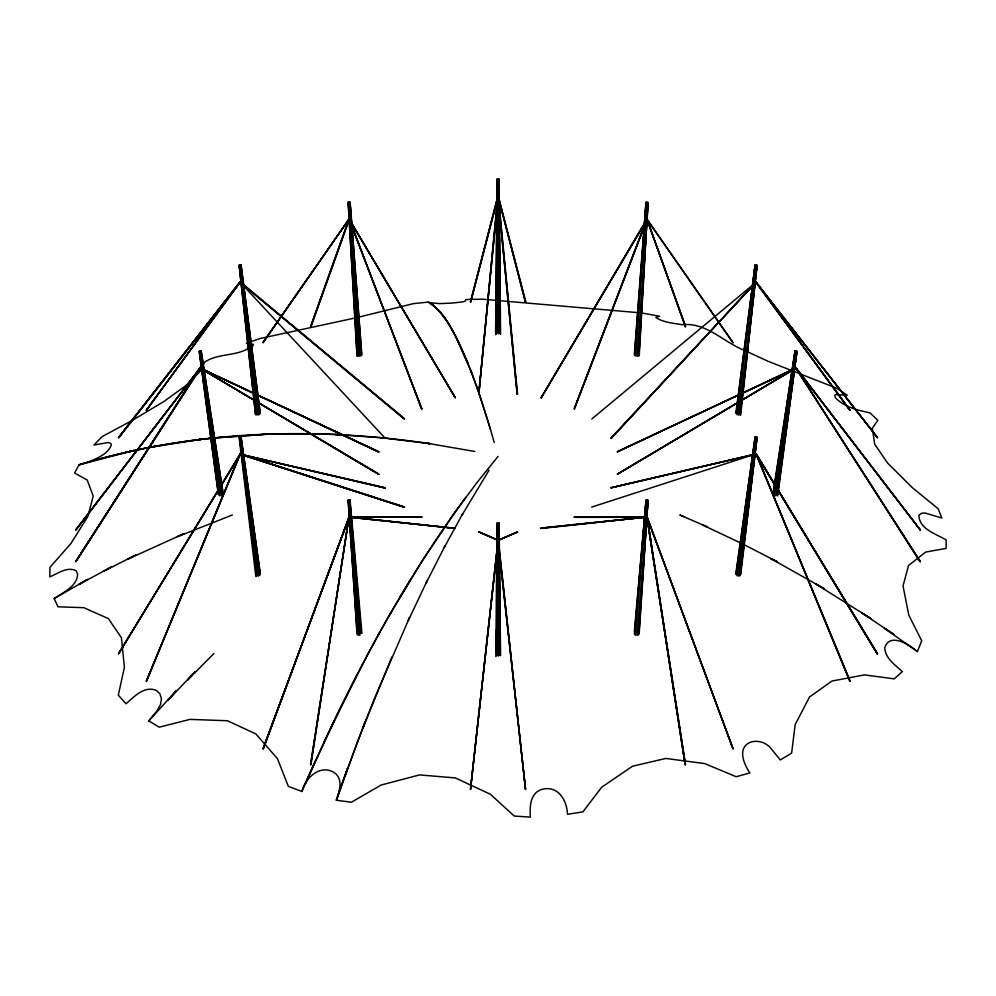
<?xml version="1.0" encoding="UTF-8"?>
<svg xmlns="http://www.w3.org/2000/svg" width="996" height="996" viewBox="0 0 996 996"><rect width="100%" height="100%" fill="white"/><g stroke="black" fill="none" stroke-linecap="round" stroke-linejoin="round"><path stroke-width="1.49" d="M496.942 333.66L497.066 179.28L497.925 178.869L499.108 179.442L500.577 334.332M496.942 655.804L497.066 523.199L497.925 522.626L499.108 523.41L499.419 551.411M240.061 454.375L146.263 681.376L240.111 453.89L404.476 507.263L239.961 454.139L385.054 488.115M496.319 332.801L496.506 304.838M496.954 239.588L497.116 214.738M497.153 210.081L497.365 179.006M496.319 652.617L496.506 629.435M496.954 573.808L497.091 556.814M497.129 552.17L497.365 522.813M495.597 333.959L496.73 214.85M496.78 210.218L497.066 179.28M495.846 334.693L497.166 179.579M495.821 656.613L496.705 555.78M496.867 552.992L497.066 523.199M645.782 221.984L574.194 408.883L646.952 219.008L685.622 326.713L646.865 219.033L733.156 342.636M118.549 437.593L240.198 282.005L146.424 410.228L240.024 281.93L118.549 437.593L239.949 281.968L385.166 438.203M478.615 531.802L498.149 540.355L478.615 531.802L498.261 540.143L517.596 531.964L498.149 540.355L517.596 531.964M639.258 355.423L648.035 202.524L646.865 201.889L646.006 202.263L634.34 354.29M638.946 355.709L639.669 343.296M639.942 338.652L640.677 326.252M640.951 321.596L641.76 307.639M641.947 304.539L642.756 290.583M642.943 287.483L643.765 273.539M643.939 270.426L644.761 256.482M644.935 253.382L645.757 239.426M645.943 236.326L646.753 222.369M647.749 205.313L647.163 219.008M638.548 356.07L648.035 202.524M643.889 259.209L644.076 256.109M644.96 242.19L645.147 239.09M645.931 226.715L646.217 222.083M646.902 211.252L647.288 205.064M637.166 356.344L647.749 202.798M639.195 633.717L648.035 500.415L646.865 499.594L646.006 500.117L634.365 631.427M638.959 632.697L639.693 621.902M639.893 618.815L640.727 606.464M640.938 603.389L641.673 592.583M641.885 589.495L642.719 577.157M642.93 574.07L644.698 547.837M644.91 544.75L645.744 532.399M645.956 529.312L647.736 503.092M638.448 635.087L648.035 500.415M877.613 653.799L756.238 453.964L610.872 487.828L756.201 454.002L877.352 653.961L756.238 453.964L610.872 487.828M635.635 356.145L646.006 202.263M644.898 535.338L645.122 532.238M645.906 521.381L646.255 516.737M646.927 507.437L647.487 499.681M635.498 347.455L635.958 341.267M636.531 333.523L636.992 327.335M637.452 321.148L637.913 314.96M638.374 308.772L638.946 301.029M639.407 294.841L639.98 287.109M640.316 282.466L640.901 274.734M641.237 270.09L641.934 260.803M642.271 256.159L642.968 246.871M643.304 242.24L643.877 234.496M644.225 229.852L644.91 220.577M645.259 215.933L645.943 206.645M634.539 355.547L646.105 202.586M637.054 635.498L647.749 500.776M796.041 367.947L920.304 529.972L796.041 367.947L617.358 474.183L795.978 367.985L617.296 451.711L791.882 370.251M239.974 282.316L146.175 410.277M635.51 635.261L646.006 500.117M378.878 474.046L200.159 368.122L378.891 451.798L200.109 368.122L378.617 474.37M635.597 624.392L635.996 619.786M636.519 613.623L636.917 609.004M637.452 602.854L637.975 596.704M638.498 590.541L638.897 585.922M639.432 579.772L639.955 573.621M640.353 569.002L640.876 562.84M641.275 558.233L641.934 550.539M642.333 545.92L642.868 539.757M643.254 535.151L643.926 527.457M644.188 524.369L644.848 516.675M645.109 513.6L645.906 504.374M634.415 634.477L646.105 500.527M497.988 199.212L478.765 394.242L497.527 199.237M478.765 394.242L497.689 199.163M740.651 415.232L757.06 265.509L755.889 264.799L755.043 265.173L735.895 412.867M498.311 540.131L470.486 789.43L498.149 539.857L525.539 789.455L497.838 540.143M470.486 789.43L498.05 540.081M740.576 412.854L741.261 406.704M741.597 403.629L744.161 380.559M744.498 377.472L756.96 265.173M740.078 414.859L757.06 265.509M752.403 300.431L752.752 297.343M753.474 291.168L753.835 288.081M754.545 281.893L754.906 278.805M755.441 274.174L755.79 271.074M738.696 415.12L756.773 265.795M740.738 574.567L757.06 437.505L755.889 436.671L755.043 437.132L735.795 573.684M200.395 368.296L75.833 561.62L199.997 368.022L378.654 451.923M755.13 270.962L755.503 267.874M739.978 575.875L757.06 437.505M740.501 573.596L741.236 567.459M741.609 564.383L742.169 559.789M742.53 556.727L744.199 542.92M744.572 539.857L756.96 437.095M737.177 414.859L755.043 265.173M752.453 469.128L752.839 466.041M753.412 461.422L753.798 458.347M754.383 453.728L754.769 450.64M755.541 444.477L755.939 441.402M736.144 413.689L755.142 265.521M737.165 407.588L737.563 404.513M737.949 401.45L738.534 396.844M739.119 392.25L739.518 389.175M740.103 384.568L740.489 381.505M740.875 378.43L741.46 373.836M741.858 370.761L742.443 366.167M743.028 361.56L743.614 356.954M744 353.891L745.568 341.616M745.954 338.54L746.539 333.946M746.925 330.871L748.494 318.596M748.88 315.533L749.465 310.926M749.851 307.864L750.436 303.257M750.835 300.182L752.391 287.919M752.789 284.844L755.317 264.899M738.596 576.198L756.773 437.829M755.279 441.29L755.889 436.671M777.702 495.946L796.962 351.513L795.792 350.729L794.945 351.14L772.971 493.493M737.065 575.925L755.578 437.854L755.043 437.132M777.527 494.539L780.017 476.038M780.428 472.963L796.862 351.152M777.216 495.137L796.962 351.513M611.245 438.402L756.001 281.955L877.513 437.705L755.864 282.117L849.849 410.302L755.815 282.179L877.513 437.705M737.003 569.301L737.638 564.682M738.061 561.595L738.484 558.519M739.132 553.888L739.555 550.813M739.978 547.725L740.626 543.106M741.049 540.031L741.472 536.944M741.896 533.868L742.543 529.237M742.966 526.162L744.46 515.38M744.884 512.293L750.424 472.241M750.847 469.153L755.329 436.808M736.044 574.655L755.13 437.53M794.273 366.217L794.696 363.142M795.343 358.535L795.767 355.46M775.772 495.908L796.676 351.825M774.241 495.622L795.493 351.812L794.945 351.14M773.743 492.261L774.452 487.654M774.913 484.579L775.386 481.504M775.847 478.429L776.32 475.353M776.78 472.278L778.411 461.522M778.884 458.446L779.345 455.371M779.818 452.296L780.279 449.221M780.752 446.146L782.383 435.389M782.856 432.314L783.317 429.239M783.79 426.164L784.25 423.088M784.724 420.013L795.231 350.841M773.22 494.402L795.045 351.513M310.553 764.654L348.961 516.974L310.964 764.741M310.665 764.704L349.036 516.862L455.309 528.353L348.924 517.173L421.868 516.936L348.998 516.874L263.268 748.905L349.135 517.036M517.086 394.167L498.137 199.275M747.137 351.638L768.24 361.349L836.777 388.266L847.235 395.163L835.52 394.64L834.773 395.624L835.395 397.79C844.446 407.078 857.73 410.252 869.981 412.842L877.825 420.3L872.347 428.292L874.662 444.166L887.598 463.078L912.361 487.679L938.12 508.732L941.867 518.02L924.836 512.94L921.586 513.264L918.91 515.156C919.047 529.162 936.327 534.005 946.2 539.944L946.088 548.41L925.745 552.045L908.539 565.491L903.023 585.947L908.813 615.229L921.723 640.777L917.378 651.571C909.821 645.035 889.826 631.925 884.734 647.686C885.22 658.418 895.167 664.967 902.339 671.578L894.271 678.861L864.366 674.902L831.971 681.04L809.574 696.939L795.182 724.553L791.621 753.163L780.304 759.948L769.261 746.39L764.779 743.377A18.389 15.251 32.4 0 0 750.561 742.182C736.903 747.71 743.8 764.094 749.888 772.908L736.181 776.743L704.745 763.596L665.838 758.442L632.472 766.235L601.659 787.251L582.872 811.877L567.471 814.305C566.985 799.788 557.461 784.475 541.127 789.641C529.835 793.688 529.748 807.171 530.345 817.131L514.197 816.035L490.468 794.31L455.284 777.913L419.528 774.913L381.107 785.047L351.439 802.216L336.374 800.261C338.976 791.87 343.247 781.312 336.013 773.992C322.106 762.513 305.212 777.117 301.925 791.484L288.342 786.379L277.448 758.678L255.922 733.965L227.499 720.755L189.975 719.386L159.186 727.18L148.778 720.905L157.144 710.708L160.53 704.533L161.402 698.619L159.821 693.614L156.26 690.402C144.271 685.472 134.124 696.739 126.069 703.761L118.3 695.158L124.4 667.37L121.412 637.689L108.315 618.578L83.801 607.685L58.005 606.801L54.17 598.584C63.084 592.321 77.178 586.669 77.613 574.045L76.169 570.72C67.106 566.226 57.917 573.621 49.8 576.871L49.949 567.346L70.928 543.505L87.847 516.526L93.226 496.033L87.212 480.047L74.576 472.988L79.033 464.821C122.085 451.611 166.506 442.934 211.276 438.19M240.036 454.363L385.265 487.691M525.34 302.062L498.685 198.988M540.953 528.49L647.251 517.011L541.065 528.017M497.34 198.914L470.436 302.112L497.465 197.544M470.735 302.161L497.564 199.113M591.636 507.113L755.989 453.877M338.69 792.903L347.542 768.29L336.374 800.261L356.406 744.522L374.11 699.329L409.53 617.508L408.248 620.633L427.247 580.531L426.213 582.872L444.951 545.995L444.179 547.626L462.667 513.824L462.156 514.845L489.098 470.112M310.565 326.576L349.073 218.983L455.321 397.69L349.135 219.132L421.906 408.958M310.64 326.85L349.16 218.971L262.969 342.5L349.073 218.983M310.939 326.875L349.397 219.157L421.619 409.057M345.363 775L365.258 721.54L363.328 727.08L391.826 657.061M263.006 748.793L349.173 517.322M263.019 748.731L349.235 517.049M574.406 409.02L646.068 222.096M574.667 517.098L644.163 517.011M146.449 681.401L240.297 454.151L118.512 653.712L240.36 454.226M202.773 366.316L204.566 362.195C217.863 353.169 235.168 356.506 248.975 348.152M301.925 791.484C346.708 688.385 399.122 587.926 465.879 497.216M315.583 760.483L304.851 784.649L337.059 714.642L369.267 651.533M323.712 742.829L356.406 676.01M367.312 655.231L379.999 631.887M378.206 635.162L390.731 612.901M75.746 529.86L199.997 368.022M389.1 615.777L421.794 561.545L455.147 511.969M644.86 223.341L541.089 397.902L645.296 221.735M541.089 397.902L645.557 221.871M400.006 597.052L410.9 578.987M118.673 653.886L240.048 453.989M75.833 561.62L200.159 367.997L378.729 474.308M263.143 342.736L349.16 218.971M404.538 418.781L243.858 284.931M454.5 512.903L476.611 483.035L498.087 456.38M920.03 561.669L795.879 368.072L920.441 561.52M348.139 500.204L349.621 499.643L350.169 500.328L348.687 500.888L348.139 500.204L356.979 633.195M255.86 576.56L239.115 437.306L239.961 436.696L241.132 437.331L260.379 574.169M239.115 437.306L241.132 437.331M497.614 523.921L499.108 523.41M75.97 529.673L200.271 367.997M76.007 530.021L200.159 367.997M118.798 437.754L240.185 282.354M199.212 351.339L201.229 351.327L199.212 351.339L218.261 493.966M255.524 414.822L239.115 265.347L239.961 264.824L241.132 265.347L260.28 413.278M239.115 265.347L241.132 265.347M850.186 681.189L756.238 453.964M148.778 720.905L176.093 690.826L168.187 700.063L195.029 671.752L187.584 680.106L213.966 653.451M610.909 438.103L756.101 282.179L591.811 418.992M611.121 438.315L756.101 282.179M200.993 370.425L186.563 385.091L164.153 401.351L132.032 420.536L102.127 436.597L93.923 445.025L108.439 442.485L110.842 443.494L111.365 445C107.705 454.313 96.986 458.397 88.358 461.945M356.979 356.082L348.139 202.362L348.998 201.902L350.169 202.425L361.872 355.174M348.139 202.362L350.169 202.425M497.614 179.79L499.108 179.442M732.882 342.761L646.815 219.12M617.358 474.183L796.128 367.972M733.056 748.855L647.089 516.999L685.124 764.741L646.877 517.073L733.056 748.855L647.089 516.999M251.229 346.882L253.245 345.5L253.158 344.23L246.423 343.371L259.906 338.553L354.862 318.035M54.17 598.584L87.511 579.386L78.833 584.528L111.664 566.799L103.497 571.343L135.805 554.984L128.148 558.993L184.111 533.582L177.475 536.657L232.417 514.969M617.308 451.935L791.77 369.964M357.763 317.375L413.178 303.68L428.392 302.074C444.291 311.424 452.035 329.601 460.152 345.326C472.664 372.479 481.952 400.952 490.505 429.55L494.215 442.448M540.853 528.204L647.226 516.986L685.534 764.654M498.324 540.093L525.539 789.455M75.696 561.433L200.034 367.972M756.288 454.027L849.775 681.401M211.451 438.265C166.606 442.946 122.222 451.848 79.033 464.821L133.875 450.503L125.596 452.458L156.646 445.984L148.877 447.54L202.163 439.136L195.44 440.07C273.215 429.998 352.31 432.152 429.799 443.643L428.243 443.432L474.806 451.474M265.285 434.281L214.352 437.929L270.464 434.019L265.285 434.281L315.981 433.795M574.206 517.061L645.495 516.812M574.269 517.347L645.607 517.298M421.98 517.21L348.924 517.173L455.309 528.353M311.848 433.783L338.752 434.605M335.129 434.493L384.269 437.966L381.68 437.754L429.799 443.643M496.792 300.456L481.94 299.174L465.904 299.559L465.269 301.166L462.941 301.838L452.246 303.07L439.722 303.618L429.811 302.722M499.768 300.705L638.473 312.669M641.548 312.943L659.601 316.267L655.841 317.487C663.386 322.58 673.346 323.127 682.16 324.721C706.288 322.131 723.37 342.039 744.311 350.343M646.553 202.823L647.188 202.91M646.553 500.839L647.176 500.938M755.591 265.795L756.213 265.895M755.578 437.854L756.213 437.966M795.493 351.812L796.115 351.937M385.265 487.99L239.936 454.164L404.476 507.263M240.273 453.964L404.525 506.964M684.439 516.775L679.857 515.019L707.733 527.071L702.578 524.967L740.501 542.92M200.246 368.283L378.779 452.072M743.265 544.264L777.615 561.931L770.742 558.557L824.202 588.661L816.185 584.241L870.79 618.454L861.627 612.789L894.084 634.564L884.348 628.227L917.378 651.571M243.709 285.105L404.463 418.88M243.547 285.304L404.264 419.104M795.779 368.097L920.304 529.972M756.001 281.955L850.123 410.19M795.879 368.072L920.192 561.694M877.352 653.961L755.989 454.052L850.061 681.314M349.16 219.132L455.222 397.815M467.112 361.511L467.734 362.805C457.612 341.23 449.171 315.832 428.392 302.074L433.596 305.374L432.264 304.515L441.191 313.142L440.008 311.96L448.773 323.949L447.752 322.58L456.355 337.544L455.496 336.125L471.531 372.467L470.984 371.247L479.126 393.569L478.727 392.586L490.505 429.55M349.135 219.132L421.719 408.858M647.039 219.431L685.385 326.9M498.336 196.2L525.813 301.987M498.51 197.88L525.602 302.186M646.877 517.073L685.36 764.729M201.229 351.327L223.204 493.929M201.13 350.978L222.955 493.07M200.943 351.675L222.581 495.286M200.682 350.754L202.288 361.511M202.748 364.573L203.196 367.649M203.657 370.724L204.118 373.799M204.578 376.862L205.263 381.468M205.724 384.543L206.184 387.618M206.645 390.693L207.106 393.756M207.566 396.831L208.015 399.906M208.712 404.513L209.172 407.576M210.542 416.801L211.003 419.864M200.383 351.899L221.199 495.834M241.032 436.945L260.13 573.235M199.76 351.912L219.668 495.846M240.858 437.717L259.744 575.576M199.486 350.978L201.603 366.379M202.026 369.454L202.661 374.073M203.072 377.148L204.765 389.461M205.188 392.549L205.612 395.624M206.035 398.699L206.658 403.318M207.081 406.393L207.716 411.012M208.139 414.099L208.562 417.175M209.197 421.794L209.608 424.869M210.243 429.488L210.666 432.563M211.301 437.182L211.725 440.257M212.148 443.345L212.571 446.42M213.194 451.039L213.617 454.114M214.252 458.733L214.675 461.808M215.31 466.427L215.734 469.514M218.261 487.978L218.684 491.065M240.584 436.709L241.206 441.328M241.63 444.403L242.053 447.478M242.464 450.553L243.086 455.172M243.51 458.26L243.92 461.335M244.555 465.954L244.966 469.029M246.435 479.798L246.846 482.873M247.481 487.492L247.892 490.567M248.527 495.186L248.938 498.274M250.394 509.043L250.818 512.118M199.312 351.688L218.51 494.825M240.285 437.941L258.375 576.136M241.032 265.023L260.043 412.481M240.845 265.671L259.645 414.56M240.596 264.824L240.97 267.912M241.555 272.543L241.941 275.631M242.514 280.262L243.099 284.893M243.485 287.981L244.057 292.612M244.443 295.7L244.829 298.788M246.56 312.682L246.946 315.769M247.531 320.401L247.904 323.488M250.419 343.558L250.805 346.645M239.663 437.929L256.844 576.111M239.401 436.92L240.534 446.183M240.908 449.258L241.48 453.89M241.854 456.977L242.613 463.152M242.999 466.228L243.559 470.859M243.945 473.947L244.506 478.578M245.078 483.197L245.464 486.285M246.024 490.916L246.597 495.535M246.971 498.623L247.543 503.254M248.116 507.885L248.49 510.96M249.062 515.592L249.436 518.679M250.008 523.311L250.569 527.93M251.141 532.561L251.515 535.649M252.088 540.268L252.461 543.355M254.167 557.237L254.553 560.325M255.113 564.956L255.499 568.044M240.285 265.87L258.263 415.046M239.663 265.87L256.744 415.046M239.401 265.023L241.48 283.449M242.003 288.068L242.526 292.675M242.875 295.75L243.559 301.888M243.908 304.963L244.431 309.569M244.954 314.176L245.477 318.782M245.987 323.389L246.51 328.008M247.033 332.614L247.556 337.221M248.079 341.827L248.427 344.902M248.938 349.509L249.461 354.115M249.984 358.722L250.506 363.328M251.029 367.947L251.54 372.554M253.109 386.373L253.457 389.448M254.142 395.586L254.49 398.661M255.188 404.812L255.536 407.874M239.214 265.671L255.586 414.062M498.448 197.644L517.547 394.192M498.324 199.175L517.248 394.254M350.069 499.917L361.946 633.493M349.882 500.714L361.162 633.381M350.131 505.844L350.642 512.031M351.028 516.687L351.551 522.875M352.061 529.075L352.447 533.719M353.094 541.475L353.356 544.575M354.128 553.863L354.377 556.963M355.024 564.707L355.286 567.807M349.31 500.926L359.905 635.46M350.069 202.126L361.598 353.929M349.87 202.723L361.162 355.896M350.069 208.114L350.517 214.289M351.065 222.021L351.401 226.665M352.061 235.94L352.397 240.584M353.07 249.859L353.294 252.947M354.066 263.766L354.29 266.866M355.062 277.685L355.286 280.772M348.687 500.888L358.361 635.361M348.426 499.818L349.073 509.13M349.397 513.787L350.057 523.099M350.492 529.312L351.14 538.624M351.576 544.837L352.111 552.593M352.547 558.806L353.094 566.562M353.63 574.331L354.066 580.544M354.713 589.856L355.049 594.512M355.697 603.825L356.02 608.481M356.78 619.35L357.103 624.006M349.31 202.885L359.78 356.307M348.239 500.615L357.253 634.689M348.687 202.873L358.249 356.257M348.426 202.076L349.086 212.92M349.459 219.108L350.119 229.952M350.492 236.139L351.053 245.427M351.513 253.171L352.074 262.458M352.547 270.202L353.107 279.49M353.58 287.234L354.041 294.978M354.7 305.822L355.074 312.009M355.734 322.853L356.107 329.041M356.755 339.885L357.041 344.529M348.239 202.674L357.153 355.771M499.444 554.523L500.577 655.629M499.008 179.131L499.257 208.687M499.295 213.356L499.37 221.124M499.494 236.675L500.278 326.887M499.008 523L499.282 550.863M499.32 553.963L499.37 558.607M499.494 570.994L500.278 648.408M498.809 523.796L499.855 655.493M498.809 179.703L499.855 333.448M498.56 522.688L498.71 550.688M498.722 553.801L498.747 560.026M498.56 178.919L498.685 208.413M498.71 213.069L498.747 222.382M498.249 179.84L498.473 333.785M498.249 523.983L498.274 542.621M498.286 545.721L498.473 655.966"/></g></svg>
